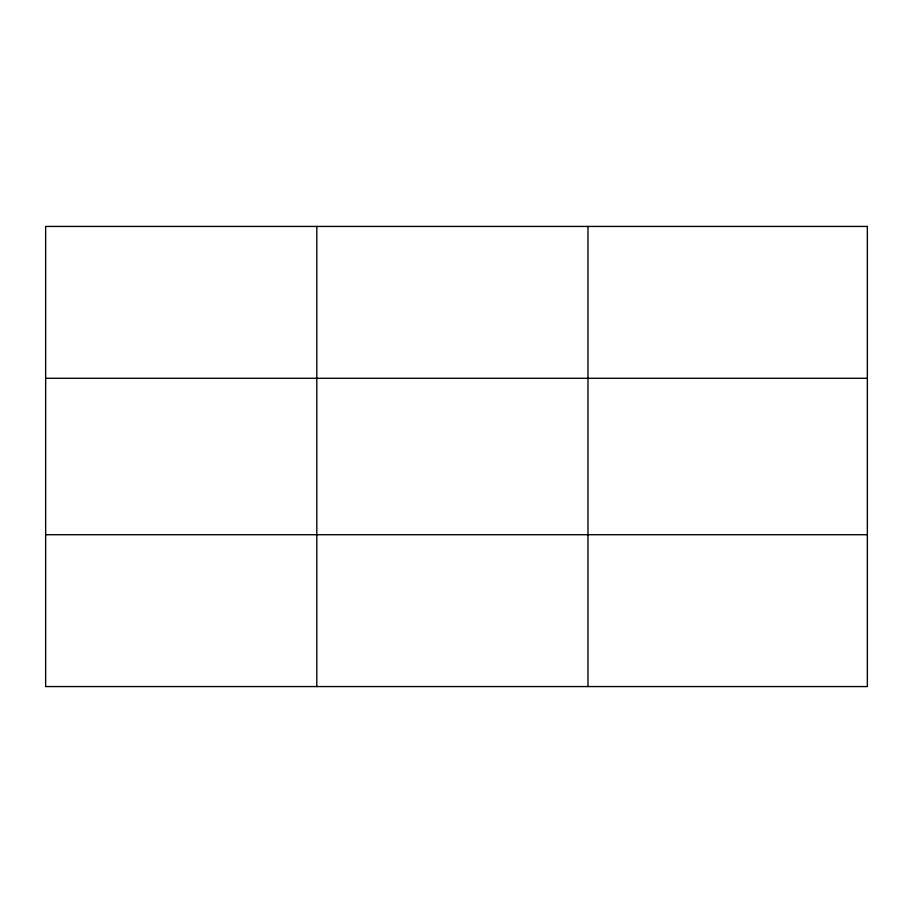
<?xml version="1.0" encoding="UTF-8"?>
<svg xmlns="http://www.w3.org/2000/svg" width="913" height="913" viewBox="0 0 913 913"><rect width="100%" height="100%" fill="white"/><g stroke="black" fill="none" stroke-linecap="round" stroke-linejoin="round"><path stroke-width="1.37" d="M316.811 686.565L316.811 226.435M587.972 686.565L587.972 226.435M45.65 378.279L867.35 378.279M45.65 534.721L867.35 534.721M867.35 226.435L867.35 686.565L45.65 686.565L45.65 226.435L867.35 226.435"/></g></svg>
